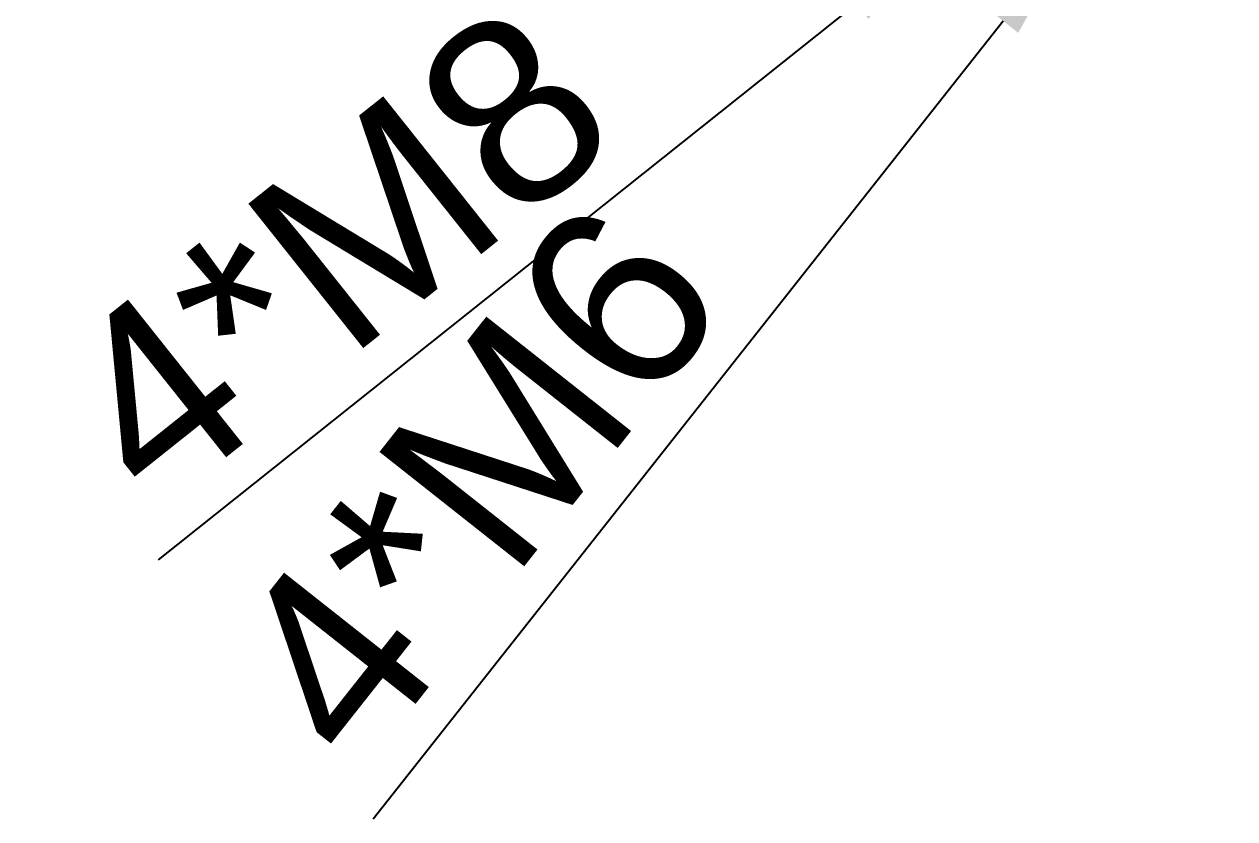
# Model space of a CAD drawing. Header units: millimetres. Extents: x 2185 to 26698, y 9658 to 17427.
# Drawn here: x 11093.5 to 11355.9, y 10114.7 to 10287 of the extents above; entities that cross this region are included whole.
import ezdxf

# ---------------------------------------------------------------- set-up
doc = ezdxf.new("R2010")
doc.units = ezdxf.units.MM
doc.styles.get("Standard").update_dxf_attribs({"font": 'arial.ttf'})
doc.dimstyles.new('我的A-GB-50', dxfattribs={"dimscale": 0.5, "dimtxt": 80, "dimasz": 50, "dimexe": 20, "dimexo": 10, "dimgap": 15, "dimtad": 1, "dimdec": 1, "dimzin": 9, "dimdsep": 46, "dimtxsty": 'Standard', "dimcen": 2.5, "dimadec": 0, "dimazin": 0, "dimtfac": 1, "dimtdec": 1, "dimtmove": 0, "dimatfit": 3, "dimfxl": 2, "dimarcsym": 0})

# ---------------------------------------------------------------- blocks, each defined once
blk = doc.blocks.new('*D105')
at = {"color": 0, "lineweight": -2, "transparency": 16777216}
for p, q in [((11340.45, 10331.63), (11355.95, 10351.24)), ((11324.95, 10312.01), (11321.23, 10307.3)), ((11169.11, 10114.74), (11305.74, 10287.69))]:
    blk.add_line(p, q, dxfattribs=at)
at = {"color": 0, "transparency": 16777216}
for points in [[(11337.18, 10334.21), (11343.72, 10329.04), (11324.95, 10312.01)], [(11302.47, 10290.27), (11309.01, 10285.1), (11321.23, 10307.3)]]:
    blk.add_solid(points, dxfattribs=at)
at = {"layer": 'Defpoints', "color": 0, "transparency": 16777216}
for p in [(11324.95, 10312.01), (11321.23, 10307.3)]:
    blk.add_point(p, dxfattribs=at)
at = {"color": 0, "lineweight": 5, "transparency": 16777216, "insert": (11191.27, 10187.83), "char_height": 40, "attachment_point": 5, "rotation": 51.6903}
blk.add_mtext('4*M6', dxfattribs=at)
blk = doc.blocks.new('*D106')
at = {"color": 0, "lineweight": -2, "transparency": 16777216}
for p, q in [((11319.28, 10327.54), (11338.84, 10343.11)), ((11299.72, 10311.97), (11293.46, 10306.98)), ((11122.57, 10170.91), (11273.91, 10291.41))]:
    blk.add_line(p, q, dxfattribs=at)
at = {"color": 0, "transparency": 16777216}
for points in [[(11316.69, 10330.8), (11321.88, 10324.28), (11299.72, 10311.97)], [(11271.31, 10294.67), (11276.5, 10288.15), (11293.46, 10306.98)]]:
    blk.add_solid(points, dxfattribs=at)
at = {"layer": 'Defpoints', "color": 0, "transparency": 16777216}
for p in [(11299.72, 10311.97), (11293.46, 10306.98)]:
    blk.add_point(p, dxfattribs=at)
at = {"color": 0, "lineweight": 5, "transparency": 16777216, "insert": (11160.83, 10237.07), "char_height": 40, "attachment_point": 5, "rotation": 38.5272}
blk.add_mtext('4*M8', dxfattribs=at)

msp = doc.modelspace()

# ---------------------------------------------------------------- dimensions: what is measured, and where the dimension line sits
at = {"lineweight": 5}
for p1, p2, text, picture, middle in [((11324.954, 10312.01), (11321.234, 10307.302), '4*M6', '*D105', (11213.177, 10170.524)), ((11299.723, 10311.967), (11293.465, 10306.984), '4*M8', '*D106', (11178.223, 10215.227))]:
    dim = msp.add_diameter_dim_2p(p1=p1, p2=p2, text=text, dimstyle='我的A-GB-50', dxfattribs=at)
    dim.commit()
    dim.dimension.update_dxf_attribs({"geometry": picture, "text_midpoint": middle, "dimtype": 163})

doc.saveas('drawing.dxf')
